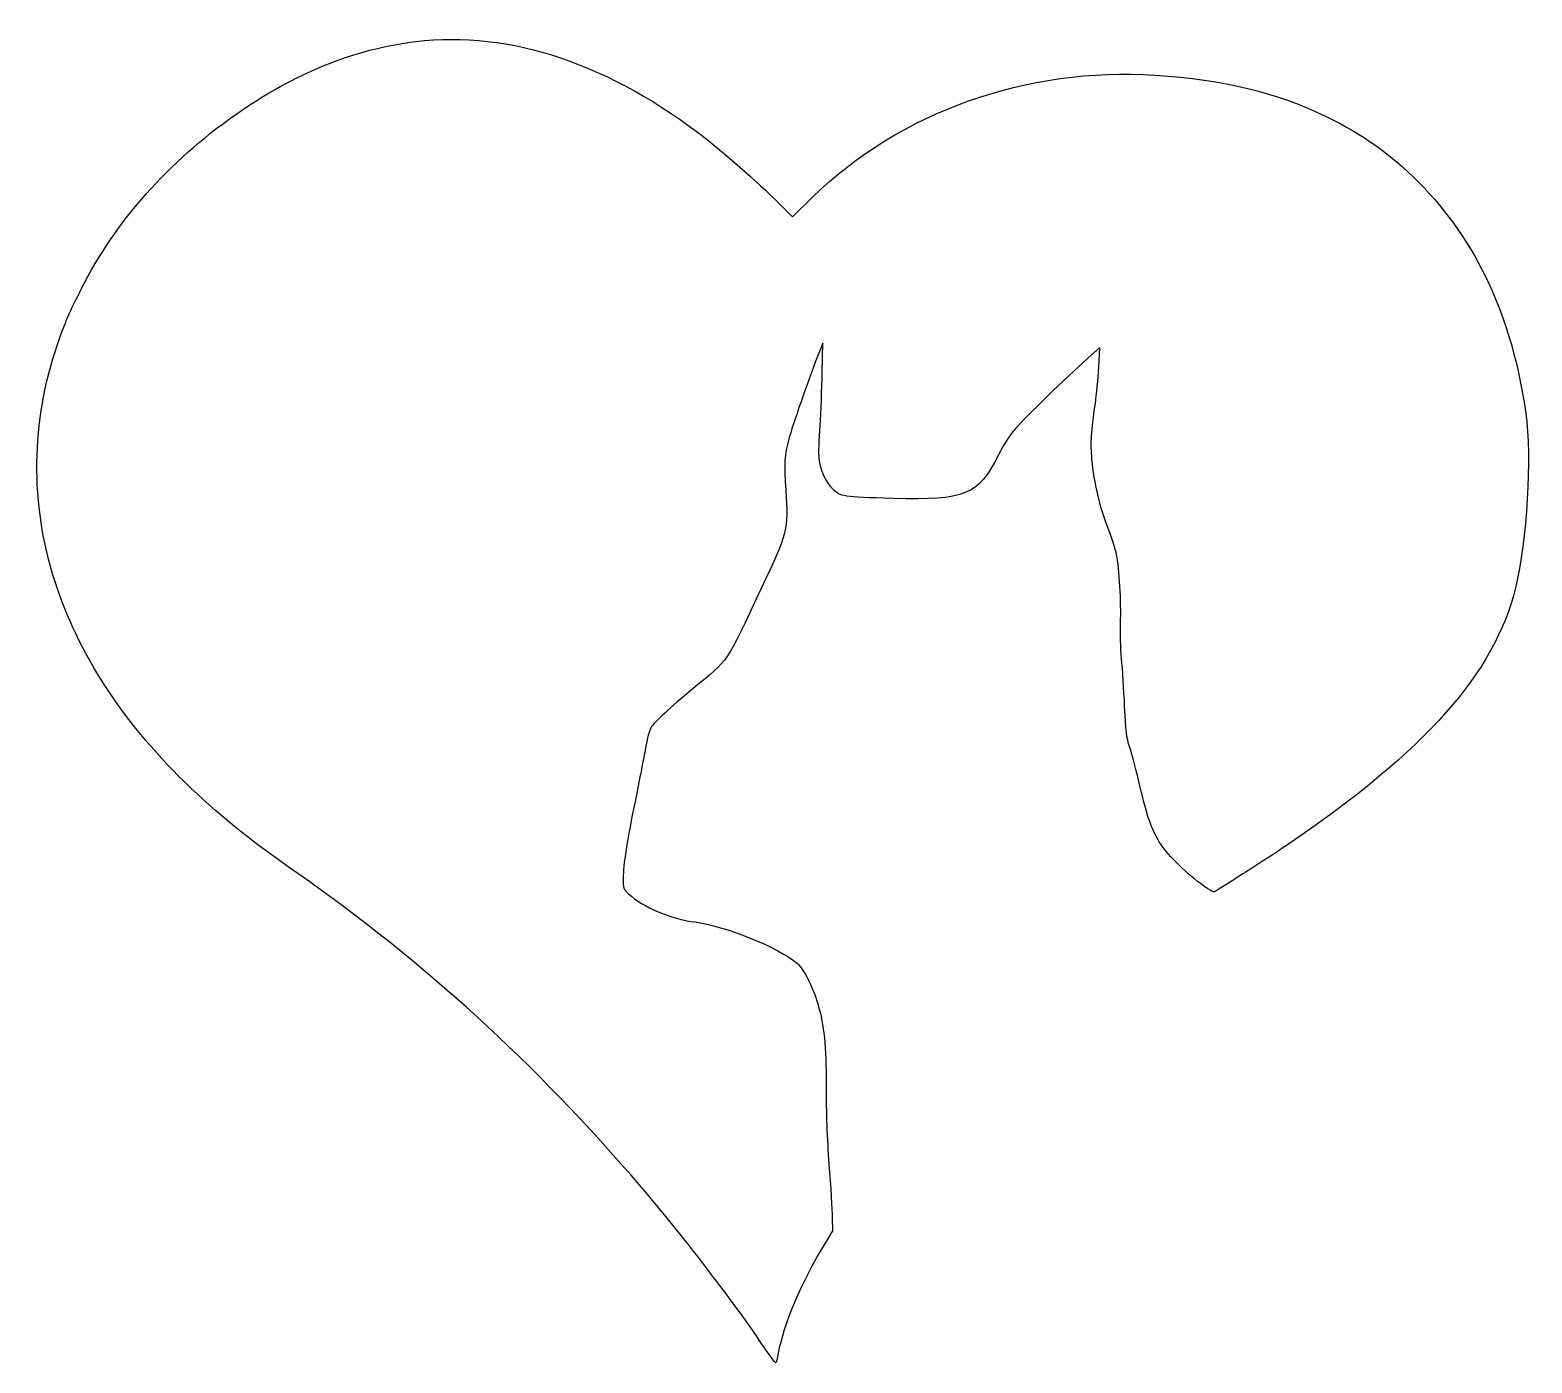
# Model space of a CAD drawing. Header units: centimetres. Extents: x -17.8 to 17.7, y -15.6 to 15.9.
import ezdxf

# ---------------------------------------------------------------- set-up
doc = ezdxf.new("R2010")
doc.units = ezdxf.units.CM
doc.header["$MEASUREMENT"] = 0
doc.layers.add('Layer 1', color=7, linetype='Continuous')

msp = doc.modelspace()

# ---------------------------------------------------------------- linework, layer by layer
at = {"layer": 'Layer 1'}
msp.add_open_spline([(-8.67833, 15.59278), (-10.12825, 15.41639), (-11.53936, 14.84489), (-12.9293, 13.87122), (-12.9293, 13.87122), (-14.52033, 12.75644), (-15.76916, 11.34533), (-16.57702, 9.7543), (-16.57702, 9.7543), (-16.85924, 9.20044), (-16.96155, 8.96408), (-17.14499, 8.43138), (-17.14499, 8.43138), (-17.77293, 6.61457), (-17.7941, 4.65666), (-17.20849, 2.83985), (-17.20849, 2.83985), (-16.65816, 1.13241), (-15.6351, -0.44804), (-14.14285, -1.90854), (-14.14285, -1.90854), (-13.32793, -2.70229), (-12.69999, -3.21029), (-11.46527, -4.0746), (-11.46527, -4.0746), (-8.45608, -6.18421), (-5.8808, -8.53724), (-3.35138, -11.48293), (-3.35138, -11.48293), (-2.41299, -12.57654), (-1.1571, -14.2099), (-0.49388, -15.19768), (-0.49388, -15.19768), (-0.32807, -15.4411), (-0.18344, -15.64218), (-0.17285, -15.64571), (-0.17285, -15.64571), (-0.15874, -15.64571), (-0.13052, -15.53988), (-0.10935, -15.41288), (-0.10935, -15.41288), (0.00707, -14.76377), (0.44098, -13.73013), (0.97368, -12.85171), (0.97368, -12.85171), (0.97368, -12.85171), (1.17476, -12.52363), (1.17476, -12.52363), (1.17476, -12.52363), (1.17476, -12.52363), (1.1677, -12.20613), (1.1677, -12.20613), (1.1677, -12.20613), (1.16417, -12.03327), (1.12889, -11.46882), (1.09009, -10.95377), (1.09009, -10.95377), (1.04423, -10.34346), (1.01953, -9.70494), (1.02306, -9.10874), (1.02306, -9.10874), (1.02306, -8.11391), (0.98073, -7.69057), (0.8255, -7.15788), (0.8255, -7.15788), (0.71261, -6.7663), (0.49389, -6.33591), (0.33867, -6.19832), (0.33867, -6.19832), (-0.08114, -5.83143), (-1.38994, -5.30226), (-2.08139, -5.22113), (-2.08139, -5.22113), (-2.64231, -5.1541), (-3.31611, -4.86835), (-3.64772, -4.55438), (-3.64772, -4.55438), (-3.77119, -4.44149), (-3.77472, -4.42738), (-3.77472, -4.18396), (-3.77472, -4.18396), (-3.77472, -3.87704), (-3.68653, -3.31965), (-3.47839, -2.29307), (-3.47839, -2.29307), (-3.3902, -1.86621), (-3.28789, -1.33704), (-3.24908, -1.11479), (-3.24908, -1.11479), (-3.20675, -0.89254), (-3.1503, -0.67382), (-3.12208, -0.63148), (-3.12208, -0.63148), (-3.02683, -0.48684), (-2.67405, -0.15876), (-2.11666, 0.29985), (-2.11666, 0.29985), (-1.25941, 1.00541), (-1.35819, 0.85724), (-0.51152, 2.66346), (-0.51152, 2.66346), (0.12348, 4.0146), (0.13054, 4.04282), (0.06704, 4.98474), (0.06704, 4.98474), (0.02471, 5.60563), (0.03529, 5.82082), (0.14112, 6.1983), (0.14112, 6.1983), (0.22226, 6.49816), (0.60679, 7.60588), (0.80434, 8.11036), (0.80434, 8.11036), (0.80434, 8.11036), (0.94192, 8.45961), (0.94192, 8.45961), (0.94192, 8.45961), (0.94192, 8.45961), (0.93134, 7.77522), (0.93134, 7.77522), (0.93134, 7.77522), (0.92428, 7.39775), (0.89959, 6.82978), (0.87842, 6.51228), (0.87842, 6.51228), (0.85725, 6.19478), (0.84667, 5.84553), (0.85725, 5.73264), (0.85725, 5.73264), (0.88547, 5.461), (1.01953, 5.17172), (1.18886, 5.00239), (1.18886, 5.00239), (1.35819, 4.83306), (1.40758, 4.826), (2.61055, 4.79072), (2.61055, 4.79072), (4.32152, 4.74486), (4.60727, 4.8648), (5.09058, 5.81025), (5.09058, 5.81025), (5.22464, 6.07483), (5.36575, 6.29356), (5.51391, 6.45936), (5.51391, 6.45936), (5.74674, 6.72394), (6.70277, 7.65175), (7.19666, 8.09625), (7.19666, 8.09625), (7.19666, 8.09625), (7.48947, 8.36083), (7.48947, 8.36083), (7.48947, 8.36083), (7.48947, 8.36083), (7.46478, 7.88458), (7.46478, 7.88458), (7.46478, 7.88458), (7.45067, 7.62352), (7.41539, 7.24252), (7.38717, 7.03791), (7.38717, 7.03791), (7.28486, 6.35705), (7.27075, 6.11363), (7.30603, 5.71499), (7.30603, 5.71499), (7.35895, 5.16113), (7.48947, 4.58963), (7.67645, 4.11691), (7.67645, 4.11691), (7.76464, 3.89113), (7.86342, 3.5948), (7.88812, 3.46074), (7.88812, 3.46074), (7.95515, 3.13971), (8.00101, 2.3248), (7.97984, 1.83443), (7.97984, 1.83443), (7.97278, 1.62276), (7.98337, 1.24882), (8.00453, 1.0054), (8.00453, 1.0054), (8.02922, 0.76198), (8.06097, 0.25398), (8.07861, -0.12349), (8.07861, -0.12349), (8.1033, -0.71616), (8.12094, -0.85021), (8.19855, -1.09363), (8.19855, -1.09363), (8.25147, -1.24885), (8.36083, -1.67219), (8.44902, -2.03555), (8.44902, -2.03555), (8.61483, -2.73758), (8.70655, -3.00216), (8.89352, -3.32672), (8.89352, -3.32672), (9.04874, -3.58425), (9.49677, -4.03933), (9.87424, -4.3145), (9.87424, -4.3145), (10.15999, -4.52264), (10.17763, -4.52969), (10.25524, -4.48031), (10.25524, -4.48031), (10.29757, -4.45209), (10.57627, -4.27217), (10.8726, -4.0852), (10.8726, -4.0852), (11.16893, -3.89823), (11.65929, -3.58073), (11.95916, -3.37259), (11.95916, -3.37259), (15.20824, -1.16067), (16.82397, 0.66672), (17.31785, 2.68108), (17.31785, 2.68108), (17.58949, 3.79233), (17.70591, 5.77494), (17.55774, 6.80858), (17.55774, 6.80858), (17.23318, 9.09105), (16.40063, 10.87964), (15.02832, 12.26252), (15.02832, 12.26252), (14.35804, 12.93633), (13.71951, 13.39141), (12.85874, 13.81121), (12.85874, 13.81121), (11.66282, 14.39329), (10.43163, 14.69315), (8.8018, 14.79899), (8.8018, 14.79899), (5.77849, 15.00007), (2.76224, 13.92763), (0.70202, 11.9168), (0.70202, 11.9168), (0.70202, 11.9168), (0.22577, 11.45113), (0.22577, 11.45113), (0.22577, 11.45113), (0.22577, 11.45113), (-0.05645, 11.73335), (-0.05645, 11.73335), (-0.05645, 11.73335), (-0.4057, 12.08966), (-1.3582, 12.93632), (-1.78153, 13.26793), (-1.78153, 13.26793), (-4.06753, 15.06004), (-6.45231, 15.86437), (-8.67834, 15.59274), (-8.67834, 15.59274), (-8.67834, 15.59274), (-8.67833, 15.59278), (-8.67833, 15.59278)], degree=3, knots=[0, 0, 0, 0, 0.01538462, 0.01538462, 0.01538462, 0.01538462, 0.03076923, 0.03076923, 0.03076923, 0.03076923, 0.04615385, 0.04615385, 0.04615385, 0.04615385, 0.06153846, 0.06153846, 0.06153846, 0.06153846, 0.07692308, 0.07692308, 0.07692308, 0.07692308, 0.09230769, 0.09230769, 0.09230769, 0.09230769, 0.10769231, 0.10769231, 0.10769231, 0.10769231, 0.12307692, 0.12307692, 0.12307692, 0.12307692, 0.13846154, 0.13846154, 0.13846154, 0.13846154, 0.15384615, 0.15384615, 0.15384615, 0.15384615, 0.16923077, 0.16923077, 0.16923077, 0.16923077, 0.18461538, 0.18461538, 0.18461538, 0.18461538, 0.2, 0.2, 0.2, 0.2, 0.21538462, 0.21538462, 0.21538462, 0.21538462, 0.23076923, 0.23076923, 0.23076923, 0.23076923, 0.24615385, 0.24615385, 0.24615385, 0.24615385, 0.26153846, 0.26153846, 0.26153846, 0.26153846, 0.27692308, 0.27692308, 0.27692308, 0.27692308, 0.29230769, 0.29230769, 0.29230769, 0.29230769, 0.30769231, 0.30769231, 0.30769231, 0.30769231, 0.32307692, 0.32307692, 0.32307692, 0.32307692, 0.33846154, 0.33846154, 0.33846154, 0.33846154, 0.35384615, 0.35384615, 0.35384615, 0.35384615, 0.36923077, 0.36923077, 0.36923077, 0.36923077, 0.38461538, 0.38461538, 0.38461538, 0.38461538, 0.4, 0.4, 0.4, 0.4, 0.41538462, 0.41538462, 0.41538462, 0.41538462, 0.43076923, 0.43076923, 0.43076923, 0.43076923, 0.44615385, 0.44615385, 0.44615385, 0.44615385, 0.46153846, 0.46153846, 0.46153846, 0.46153846, 0.47692308, 0.47692308, 0.47692308, 0.47692308, 0.49230769, 0.49230769, 0.49230769, 0.49230769, 0.50769231, 0.50769231, 0.50769231, 0.50769231, 0.52307692, 0.52307692, 0.52307692, 0.52307692, 0.53846154, 0.53846154, 0.53846154, 0.53846154, 0.55384615, 0.55384615, 0.55384615, 0.55384615, 0.56923077, 0.56923077, 0.56923077, 0.56923077, 0.58461538, 0.58461538, 0.58461538, 0.58461538, 0.6, 0.6, 0.6, 0.6, 0.61538462, 0.61538462, 0.61538462, 0.61538462, 0.63076923, 0.63076923, 0.63076923, 0.63076923, 0.64615385, 0.64615385, 0.64615385, 0.64615385, 0.66153846, 0.66153846, 0.66153846, 0.66153846, 0.67692308, 0.67692308, 0.67692308, 0.67692308, 0.69230769, 0.69230769, 0.69230769, 0.69230769, 0.70769231, 0.70769231, 0.70769231, 0.70769231, 0.72307692, 0.72307692, 0.72307692, 0.72307692, 0.73846154, 0.73846154, 0.73846154, 0.73846154, 0.75384615, 0.75384615, 0.75384615, 0.75384615, 0.76923077, 0.76923077, 0.76923077, 0.76923077, 0.78461538, 0.78461538, 0.78461538, 0.78461538, 0.8, 0.8, 0.8, 0.8, 0.81538462, 0.81538462, 0.81538462, 0.81538462, 0.83076923, 0.83076923, 0.83076923, 0.83076923, 0.84615385, 0.84615385, 0.84615385, 0.84615385, 0.86153846, 0.86153846, 0.86153846, 0.86153846, 0.87692308, 0.87692308, 0.87692308, 0.87692308, 0.89230769, 0.89230769, 0.89230769, 0.89230769, 0.90769231, 0.90769231, 0.90769231, 0.90769231, 0.92307692, 0.92307692, 0.92307692, 0.92307692, 0.93846154, 0.93846154, 0.93846154, 0.93846154, 0.95384615, 0.95384615, 0.95384615, 0.95384615, 0.96923077, 0.96923077, 0.96923077, 0.96923077, 1, 1, 1, 1], dxfattribs=at)

doc.saveas('drawing.dxf')
